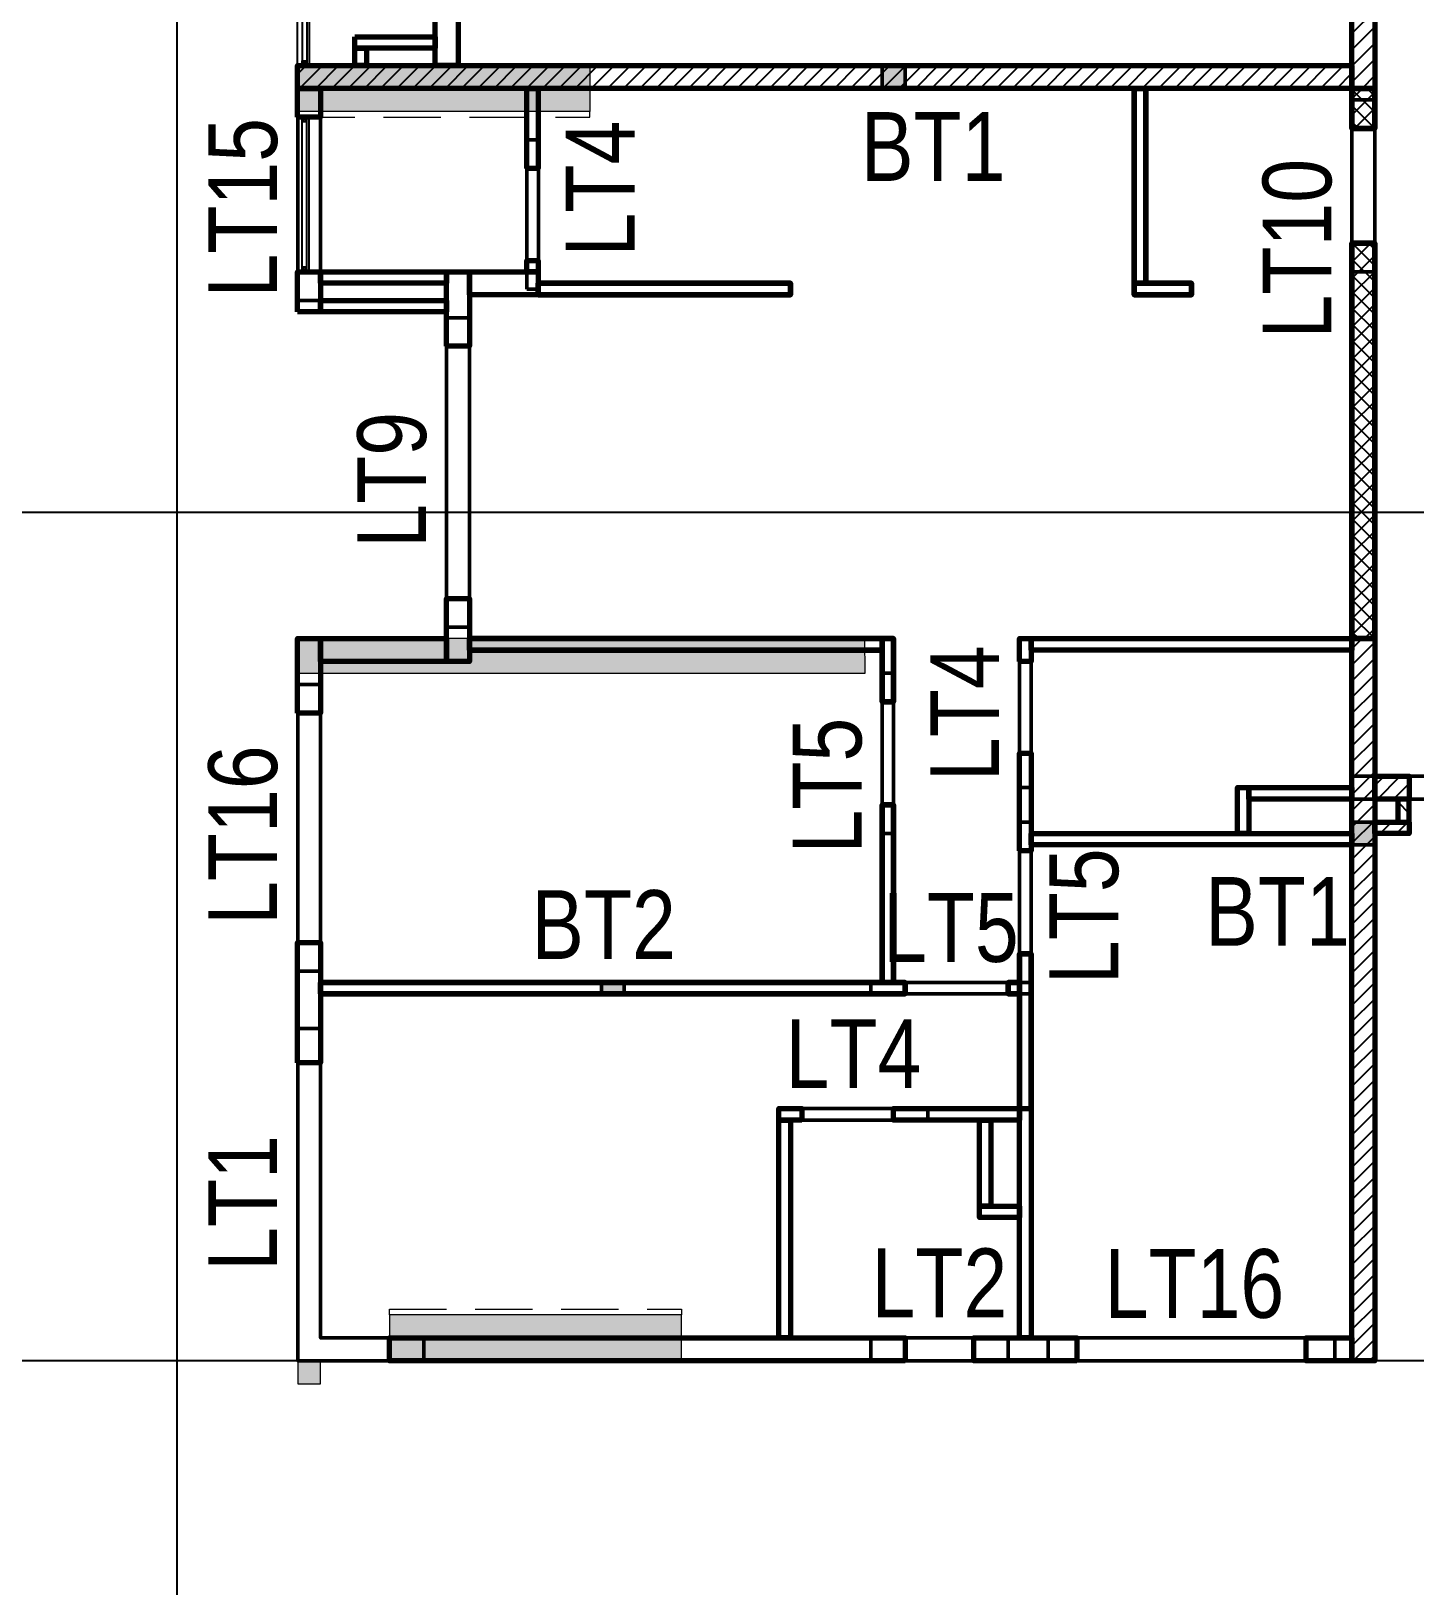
# Model space of a CAD drawing. Header units: millimetres. Extents: x -25197 to 555828, y -17247 to 174153.
# Drawn here: x 392060 to 404135, y 88286 to 101850 of the extents above; entities that cross this region are included whole.
import ezdxf
from ezdxf.enums import TextEntityAlignment as Align

# ---------------------------------------------------------------- set-up
doc = ezdxf.new("R2010")
doc.units = ezdxf.units.MM
doc.header["$LTSCALE"] = 250
for name, pattern in [('CHG_XX_Cot_Tang 1$0$MB_Luoi truc$0$HTT Hidden 21', [3, 2, -1]), ('CHG_XX_Luoi truc$0$MB_Luoi truc$0$Center101', [13, 10, -1, 1, -1]), ('MB Can ho 1.5PN$0$HIDDEN', [0.375, 0.25, -0.125]), ('MB Can ho 3PN_103m2$0$HIDDEN', [0.375, 0.25, -0.125])]:
    doc.linetypes.add(name, pattern=pattern)
for name, color, linetype, lineweight in [('CHG_XX_Cot_Tang 1$0$NS-Pier', 150, 'Continuous', 9), ('CHG_XX_Cot_Tang 1$0$NS-Pier @ 1 VP1', 150, 'Continuous', 9), ('CHG_XX_Cot_Tang 1$0$NS-Pier @ 1 VP2', 150, 'Continuous', 9), ('CHG_XX_Cot_Tang 1$0$NS-Pier @ 1 VP3', 150, 'Continuous', 9), ('CHG_XX_Cot_Tang 1$0$NS-Pier @ 1 VPModel', 150, 'Continuous', 9), ('CHG_XX_Cot_Tang 1$0$NS-Pier @ 100', 150, 'Continuous', 9), ('CHG_XX_Cot_Tang 1$0$NS-Pier @ 150', 150, 'Continuous', 9), ('CHG_XX_Cot_Tang 1$0$NS-Pier @ 200', 150, 'Continuous', 9), ('CHG_XX_Cot_Tang 1$0$NS-Pier @ 350', 150, 'Continuous', 9), ('CHG_XX_Cot_Tang 1$0$S_Concrete_Cont_2 Normal', 2, 'Continuous', 13), ('CTHEP', 2, 'Continuous', 50), ('MB Can ho 1.5PN$0$Wall Line', 4, 'Continuous', 70), ('MB Can ho 3PN_103m2$0$Wall Line', 4, 'Continuous', 70), ('mb_unitmix twa 1-20$0$Wall Line', 4, 'Continuous', 70), ('Net cat Tuong', 4, 'Continuous', 9)]:
    doc.layers.add(name, color=color, linetype=linetype, lineweight=lineweight)
for name, color, linetype in [('CHG_XX_Luoi truc$0$Grid', 34, 'Continuous'), ('CHG_XX_Luoi truc$0$Grid Line', 8, 'CHG_XX_Luoi truc$0$MB_Luoi truc$0$Center101'), ('MB Can ho 1.5PN$0$Brick Wall', 4, 'Continuous'), ('MB Can ho 3PN_103m2$0$Brick Wall', 4, 'Continuous'), ('mb_unitmix twa 1-20$0$Wall Hatch', 134, 'Continuous'), ('TEXT', 21, 'Continuous')]:
    doc.layers.add(name, color=color, linetype=linetype)
doc.styles.add('CHG_XX_Luoi truc$0$MB_Luoi truc$0$Grid A-F$0$VNI-HelveCB', font='VHELVCB_0.TTF')
doc.styles.add('TTP-HelCon', font='VHELVCN_0.TTF')

# ---------------------------------------------------------------- blocks, each defined once
blk = doc.blocks.new('*U2170')
at = {"layer": 'CHG_XX_Luoi truc$0$Grid Line'}
blk.add_line((0, 0), (0, 608), dxfattribs=at)
at = {"layer": 'CHG_XX_Luoi truc$0$Grid', "lineweight": -2, "style": 'CHG_XX_Luoi truc$0$MB_Luoi truc$0$Grid A-F$0$VNI-HelveCB'}
for tag, p in [('GRIDSUB', (0, 617)), ('GRID', (0, -9))]:
    blk.add_attdef(tag, text='', height=5, dxfattribs=at).set_placement(p, align=Align.MIDDLE)
blk = doc.blocks.new('*U2171')
at = {"layer": 'CHG_XX_Luoi truc$0$Grid Line'}
blk.add_line((0, 0), (0, 438), dxfattribs=at)
at = {"layer": 'CHG_XX_Luoi truc$0$Grid', "lineweight": -2, "style": 'CHG_XX_Luoi truc$0$MB_Luoi truc$0$Grid A-F$0$VNI-HelveCB'}
for tag, p in [('GRIDSUB', (0, 447)), ('GRID', (0, -9))]:
    blk.add_attdef(tag, text='', height=5, dxfattribs=at).set_placement(p, align=Align.MIDDLE)
blk = doc.blocks.new('CHG_XX_Luoi truc')
at = {"layer": 'CHG_XX_Luoi truc$0$Grid', "xscale": 300, "yscale": 300, "zscale": 300}
blk.add_blockref('*U2170', (0, -12747), dxfattribs=at)
at = {"layer": 'CHG_XX_Luoi truc$0$Grid', "xscale": 300.0000000000013, "yscale": 300.0000000000013, "zscale": 300.0000000000013, "rotation": 90}
for p in [(110703, 97650), (110703, 90250)]:
    blk.add_blockref('*U2171', p, dxfattribs=at)
blk = doc.blocks.new('*U2323')
at = {"layer": 'CHG_XX_Cot_Tang 1$0$NS-Pier @ 1 VP1'}
h = blk.add_hatch(color=256, dxfattribs=at)
h.dxf.hatch_style = 1
h.paths.add_polyline_path([(400, 0), (0, 0), (0, -2550), (400, -2550)])
at = {"layer": 'CHG_XX_Cot_Tang 1$0$NS-Pier @ 1 VP2'}
h = blk.add_hatch(color=256, dxfattribs=at)
h.dxf.hatch_style = 1
h.paths.add_polyline_path([(400, 0), (0, 0), (0, -2550), (400, -2550)])
at = {"layer": 'CHG_XX_Cot_Tang 1$0$NS-Pier @ 1 VP3'}
h = blk.add_hatch(color=256, dxfattribs=at)
h.dxf.hatch_style = 1
h.paths.add_polyline_path([(400, 0), (0, 0), (0, -2550), (400, -2550)])
at = {"layer": 'CHG_XX_Cot_Tang 1$0$NS-Pier @ 1 VPModel'}
h = blk.add_hatch(color=256, dxfattribs=at)
h.dxf.hatch_style = 1
h.paths.add_polyline_path([(400, 0), (0, 0), (0, -2550), (400, -2550)])
at = {"layer": 'CHG_XX_Cot_Tang 1$0$NS-Pier @ 100'}
h = blk.add_hatch(color=256, dxfattribs=at)
h.dxf.hatch_style = 1
h.paths.add_polyline_path([(400, 0), (0, 0), (0, -2550), (400, -2550)])
at = {"layer": 'CHG_XX_Cot_Tang 1$0$NS-Pier @ 150'}
h = blk.add_hatch(color=256, dxfattribs=at)
h.dxf.hatch_style = 1
h.paths.add_polyline_path([(400, 0), (0, 0), (0, -2550), (400, -2550)])
at = {"layer": 'CHG_XX_Cot_Tang 1$0$NS-Pier @ 200'}
h = blk.add_hatch(color=256, dxfattribs=at)
h.dxf.hatch_style = 1
h.paths.add_polyline_path([(400, 0), (0, 0), (0, -2550), (400, -2550)])
at = {"layer": 'CHG_XX_Cot_Tang 1$0$NS-Pier @ 350'}
h = blk.add_hatch(color=256, dxfattribs=at)
h.dxf.hatch_style = 1
h.paths.add_polyline_path([(400, 0), (0, 0), (0, -2550), (400, -2550)])
blk = doc.blocks.new('CHG_XX_Cot_Tang 1$0$Block A_C450x2250')
at = {"layer": 'CHG_XX_Cot_Tang 1$0$NS-Pier', "color": 9, "linetype": 'CHG_XX_Cot_Tang 1$0$MB_Luoi truc$0$HTT Hidden 21'}
blk.add_lwpolyline([(0, 0), (-50, 0), (-50, -2550), (0, -2550)], dxfattribs=at)
at = {"layer": 'CHG_XX_Cot_Tang 1$0$NS-Pier'}
blk.add_lwpolyline([(400, -2550), (0, -2550), (0, 0), (400, 0)], close=True, dxfattribs=at)
blk.add_blockref('*U2323', (0, 0), dxfattribs=at)
blk = doc.blocks.new('CHG_XX_Cot_Tang 1$0$Block A_C4950x300')
at = {"layer": 'CHG_XX_Cot_Tang 1$0$NS-Pier', "true_color": 0xed1f24}
h = blk.add_hatch(color=240, dxfattribs=at)
h.dxf.hatch_style = 1
h.paths.add_polyline_path([(4953, -300), (4950, 0), (0, 0), (3, -300)])
at = {"layer": 'CHG_XX_Cot_Tang 1$0$NS-Pier'}
blk.add_lwpolyline([(4953, -300), (4950, 0), (0, 0), (3, -300)], close=True, dxfattribs=at)
blk = doc.blocks.new('CHG_XX_Cot_Tang 1$0$cot thong gio')
at = {"layer": 'CHG_XX_Cot_Tang 1$0$S_Concrete_Cont_2 Normal', "color": 3, "ltscale": 0.8}
blk.add_lwpolyline([(-100, -70), (100, -70), (100, 130), (-100, 130)], close=True, dxfattribs=at)
blk.add_solid([(-100, 130), (-100, -70), (100, 130), (100, -70)], dxfattribs=at)
blk = doc.blocks.new('CHG_XX_Cot_Tang 1')
at = {"layer": 'CHG_XX_Cot_Tang 1$0$NS-Pier'}
for name, p in [('CHG_XX_Luoi truc', (0, 0)), ('CHG_XX_Cot_Tang 1$0$Block A_C4950x300', (1050, 96550))]:
    blk.add_blockref(name, p, dxfattribs=at)
at = {"layer": 'CHG_XX_Cot_Tang 1$0$NS-Pier', "rotation": 90.00000000000001}
blk.add_blockref('CHG_XX_Cot_Tang 1$0$Block A_C450x2250', (1050, 101150), dxfattribs=at)
at = {"layer": 'CHG_XX_Cot_Tang 1$0$NS-Pier', "xscale": -1, "rotation": 90}
blk.add_blockref('CHG_XX_Cot_Tang 1$0$Block A_C450x2250', (1850, 90650), dxfattribs=at)
at = {"layer": 'CHG_XX_Cot_Tang 1$0$S_Concrete_Cont_2 Normal'}
blk.add_blockref('CHG_XX_Cot_Tang 1$0$cot thong gio', (1150.1, 90119.6), dxfattribs=at)
blk = doc.blocks.new('*U1510')
at = {"color": 9}
blk.add_lwpolyline([(0, 50), (1350, 50), (1350, -50), (0, -50)], close=True, dxfattribs=at)
blk.add_lwpolyline([(0, 50), (1350, 50), (1350, -30), (0, -30)], close=True)
at = {"color": 151}
blk.add_lwpolyline([(1350, 10), (0, 10), (0, 50), (1350, 50)], close=True, dxfattribs=at)
at = {"color": 2}
for points in [[(0, 10), (40, 10), (40, -30), (0, -30)], [(1310, 10), (1350, 10), (1350, -30), (1310, -30)]]:
    blk.add_lwpolyline(points, close=True, dxfattribs=at)
at = {"color": 250, "linetype": 'MB Can ho 3PN_103m2$0$HIDDEN'}
for points in [[(0, 10), (40, -30)], [(0, -30), (40, 10)], [(1310, 10), (1350, -30)], [(1310, -30), (1350, 10)]]:
    blk.add_lwpolyline(points, dxfattribs=at)
blk = doc.blocks.new('*U1872')
at = {"layer": 'MB Can ho 3PN_103m2$0$Wall Line'}
blk.add_lwpolyline([(-1700, 0), (0, 0), (0, 100), (-1700, 100)], close=True, dxfattribs=at)
blk = doc.blocks.new('*U1873')
at = {"layer": 'MB Can ho 3PN_103m2$0$Wall Line'}
blk.add_lwpolyline([(-700, 0), (0, 0), (0, 100), (-700, 100)], close=True, dxfattribs=at)
blk = doc.blocks.new('*U1581')
at = {"layer": 'MB Can ho 3PN_103m2$0$Wall Line'}
blk.add_lwpolyline([(-100, 0), (0, 0), (0, 100), (-100, 100)], close=True, dxfattribs=at)
blk = doc.blocks.new('*U1891')
at = {"layer": 'MB Can ho 3PN_103m2$0$Wall Line'}
blk.add_lwpolyline([(-650, 0), (0, 0), (0, 200), (-650, 200)], close=True, dxfattribs=at)
blk = doc.blocks.new('*U1583')
at = {"layer": 'MB Can ho 3PN_103m2$0$Wall Line'}
blk.add_lwpolyline([(-350, 0), (0, 0), (0, 200), (-350, 200)], close=True, dxfattribs=at)
blk = doc.blocks.new('*U1584')
at = {"layer": 'MB Can ho 3PN_103m2$0$Wall Line'}
blk.add_lwpolyline([(-550, 0), (0, 0), (0, 200), (-550, 200)], close=True, dxfattribs=at)
blk = doc.blocks.new('*U1585')
at = {"layer": 'MB Can ho 3PN_103m2$0$Wall Line'}
blk.add_lwpolyline([(-1050, 0), (0, 0), (0, 200), (-1050, 200)], close=True, dxfattribs=at)
blk = doc.blocks.new('*U1586')
at = {"layer": 'MB Can ho 3PN_103m2$0$Wall Line'}
blk.add_lwpolyline([(-250, 0), (0, 0), (0, 200), (-250, 200)], close=True, dxfattribs=at)
blk = doc.blocks.new('*U1883')
at = {"layer": 'MB Can ho 3PN_103m2$0$Wall Line'}
blk.add_lwpolyline([(-200, 0), (0, 0), (0, 100), (-200, 100)], close=True, dxfattribs=at)
blk = doc.blocks.new('*U1885')
at = {"layer": 'MB Can ho 3PN_103m2$0$Wall Line'}
blk.add_lwpolyline([(-850, 0), (0, 0), (0, 100), (-850, 100)], close=True, dxfattribs=at)
blk = doc.blocks.new('*U1886')
at = {"layer": 'MB Can ho 3PN_103m2$0$Wall Line'}
blk.add_lwpolyline([(-3350, 0), (0, 0), (0, 100), (-3350, 100)], close=True, dxfattribs=at)
blk = doc.blocks.new('*U1887')
at = {"layer": 'MB Can ho 3PN_103m2$0$Wall Line'}
blk.add_lwpolyline([(-1550, 0), (0, 0), (0, 100), (-1550, 100)], close=True, dxfattribs=at)
blk = doc.blocks.new('*U1882')
at = {"layer": 'MB Can ho 3PN_103m2$0$Wall Line'}
blk.add_lwpolyline([(-550, 0), (0, 0), (0, 100), (-550, 100)], close=True, dxfattribs=at)
blk = doc.blocks.new('*U1936')
at = {"layer": 'MB Can ho 3PN_103m2$0$Wall Line'}
blk.add_lwpolyline([(-750, 0), (0, 0), (0, 100), (-750, 100)], close=True, dxfattribs=at)
blk = doc.blocks.new('*U1879')
at = {"layer": 'MB Can ho 3PN_103m2$0$Wall Line'}
blk.add_lwpolyline([(-1900, 0), (0, 0), (0, 100), (-1900, 100)], close=True, dxfattribs=at)
blk = doc.blocks.new('*U1889')
at = {"layer": 'MB Can ho 3PN_103m2$0$Wall Line'}
blk.add_lwpolyline([(-400, 0), (0, 0), (0, 100), (-400, 100)], close=True, dxfattribs=at)
blk = doc.blocks.new('*U1892')
at = {"layer": 'MB Can ho 3PN_103m2$0$Wall Line'}
blk.add_lwpolyline([(0, 1100), (0, 0), (100, 0), (100, 1100)], close=True, dxfattribs=at)
blk = doc.blocks.new('*U1587')
at = {"layer": 'MB Can ho 3PN_103m2$0$Wall Line'}
blk.add_lwpolyline([(0, 600), (0, 0), (200, 0), (200, 600)], close=True, dxfattribs=at)
blk = doc.blocks.new('*U1880')
at = {"layer": 'MB Can ho 3PN_103m2$0$Wall Line'}
blk.add_lwpolyline([(0, 2200), (0, 0), (100, 0), (100, 2200)], close=True, dxfattribs=at)
blk = doc.blocks.new('*U1881')
at = {"layer": 'MB Can ho 3PN_103m2$0$Wall Line'}
blk.add_lwpolyline([(0, 500), (0, 0), (100, 0), (100, 500)], close=True, dxfattribs=at)
blk = doc.blocks.new('*U1874')
at = {"layer": 'MB Can ho 3PN_103m2$0$Wall Line'}
blk.add_lwpolyline([(0, 3600), (0, 0), (100, 0), (100, 3600)], close=True, dxfattribs=at)
blk = doc.blocks.new('*U1582')
at = {"layer": 'MB Can ho 3PN_103m2$0$Wall Line'}
blk.add_lwpolyline([(0, 1100), (0, 0), (200, 0), (200, 1100)], close=True, dxfattribs=at)
blk = doc.blocks.new('*U1875')
at = {"layer": 'MB Can ho 3PN_103m2$0$Wall Line'}
blk.add_lwpolyline([(0, 5100), (0, 0), (100, 0), (100, 5100)], close=True, dxfattribs=at)
blk = doc.blocks.new('*U1876')
at = {"layer": 'MB Can ho 3PN_103m2$0$Wall Line'}
blk.add_lwpolyline([(0, 100), (0, 0), (100, 0), (100, 100)], close=True, dxfattribs=at)
blk = doc.blocks.new('*U1877')
at = {"layer": 'MB Can ho 3PN_103m2$0$Wall Line'}
blk.add_lwpolyline([(0, 1100), (0, 0), (100, 0), (100, 1100)], close=True, dxfattribs=at)
blk = doc.blocks.new('*U1878')
at = {"layer": 'MB Can ho 3PN_103m2$0$Wall Line'}
blk.add_lwpolyline([(0, 200), (0, 0), (100, 0), (100, 200)], close=True, dxfattribs=at)
blk = doc.blocks.new('*U1890')
at = {"layer": 'MB Can ho 3PN_103m2$0$Wall Line'}
blk.add_lwpolyline([(0, 350), (0, 0), (100, 0), (100, 350)], close=True, dxfattribs=at)
blk = doc.blocks.new('*U1588')
at = {"layer": 'MB Can ho 3PN_103m2$0$Wall Line'}
blk.add_lwpolyline([(0, 4500), (0, 0), (200, 0), (200, 4500)], close=True, dxfattribs=at)
blk = doc.blocks.new('*U1589')
at = {"layer": 'MB Can ho 3PN_103m2$0$Wall Line'}
blk.add_lwpolyline([(0, 900), (0, 0), (200, 0), (200, 900)], close=True, dxfattribs=at)
blk = doc.blocks.new('*U1590')
at = {"layer": 'MB Can ho 3PN_103m2$0$Wall Line'}
blk.add_lwpolyline([(0, 400), (0, 0), (200, 0), (200, 400)], close=True, dxfattribs=at)
blk = doc.blocks.new('*U1884')
at = {"layer": 'MB Can ho 3PN_103m2$0$Wall Line'}
blk.add_lwpolyline([(0, 2800), (0, 0), (100, 0), (100, 2800)], close=True, dxfattribs=at)
blk = doc.blocks.new('*U1888')
at = {"layer": 'MB Can ho 3PN_103m2$0$Wall Line'}
blk.add_lwpolyline([(0, 900), (0, 0), (100, 0), (100, 900)], close=True, dxfattribs=at)
blk = doc.blocks.new('*U1935')
at = {"layer": 'MB Can ho 3PN_103m2$0$Wall Line'}
blk.add_lwpolyline([(-1350, 0), (0, 0), (0, 100), (-1350, 100)], close=True, dxfattribs=at)
blk = doc.blocks.new('*U1927')
at = {"color": 9}
blk.add_lwpolyline([(0, 50), (1100, 50), (1100, -50), (0, -50)], close=True, dxfattribs=at)
blk.add_lwpolyline([(0, 50), (1100, 50), (1100, -30), (0, -30)], close=True)
at = {"color": 151}
blk.add_lwpolyline([(1100, 10), (0, 10), (0, 50), (1100, 50)], close=True, dxfattribs=at)
at = {"color": 2}
for points in [[(0, 10), (40, 10), (40, -30), (0, -30)], [(1060, 10), (1100, 10), (1100, -30), (1060, -30)]]:
    blk.add_lwpolyline(points, close=True, dxfattribs=at)
at = {"color": 250, "linetype": 'MB Can ho 1.5PN$0$HIDDEN'}
for points in [[(0, 10), (40, -30)], [(0, -30), (40, 10)], [(1060, 10), (1100, -30)], [(1060, -30), (1100, 10)]]:
    blk.add_lwpolyline(points, dxfattribs=at)
blk = doc.blocks.new('*U1861')
at = {"layer": 'MB Can ho 1.5PN$0$Wall Line'}
blk.add_lwpolyline([(0, 150), (0, 0), (100, 0), (100, 150)], close=True, dxfattribs=at)
blk = doc.blocks.new('*U1862')
at = {"layer": 'MB Can ho 1.5PN$0$Wall Line'}
blk.add_lwpolyline([(700, 0), (0, 0), (0, -100), (700, -100)], close=True, dxfattribs=at)
blk = doc.blocks.new('*U1558')
at = {"layer": 'MB Can ho 1.5PN$0$Wall Line'}
blk.add_lwpolyline([(0, 950), (0, 0), (200, 0), (200, 950)], close=True, dxfattribs=at)

msp = doc.modelspace()

# ---------------------------------------------------------------- hatches: boundary and pattern name
at = {"layer": 'mb_unitmix twa 1-20$0$Wall Hatch'}
h = msp.add_hatch(dxfattribs=at)
h.set_pattern_fill('LINE10', color=256, scale=100, angle=45, style=0, pattern_type=2)
h.set_pattern_definition([(45, (-1195982.71, 16882.05), (-70.710678, 70.710678), [])])
h.paths.add_polyline_path([(403586.05636, 101350.00001), (403586.05636, 103400.00001), (403786.05636, 103400.00001), (403786.05636, 101350.00001)])
h = msp.add_hatch(dxfattribs=at)
h.set_pattern_fill('LINE10', color=256, scale=100, angle=45, style=0, pattern_type=2)
h.set_pattern_definition([(45, (-1199782.71, 20232.05), (-70.710678, 70.710678), [])])
h.paths.add_polyline_path([(403586.05636, 101350.00001), (394386.05636, 101350.00001), (394386.05636, 101550.00001), (403586.05636, 101550.00001)])
h = msp.add_hatch(dxfattribs=at)
h.set_pattern_fill('LINE10', color=256, scale=100, angle=45, style=0, pattern_type=2)
h.set_pattern_definition([(45, (-1194282.71, 16882.05), (-70.710678, 70.710678), [])])
h.paths.add_polyline_path([(403586.05636, 101000.00001), (403586.05636, 101350.00001), (403786.05636, 101350.00001), (403786.05636, 101000.00001)])
h = msp.add_hatch(dxfattribs=at)
h.set_pattern_fill('LINE10', color=256, scale=100, angle=135, style=0, pattern_type=2)
h.set_pattern_definition([(135, (403636.06, 101150), (-70.71, -70.71), [])])
h.paths.add_polyline_path([(403786.05636, 101000.00001), (403786.05636, 101350.00001), (403586.05636, 101350.00001), (403586.05636, 101000.00001)])
h = msp.add_hatch(dxfattribs=at)
h.set_pattern_fill('LINE10', color=256, scale=100, angle=45, style=0, pattern_type=2)
h.set_pattern_definition([(45, (-1197382.71, 16882.05), (-70.710678, 70.710678), [])])
h.paths.add_polyline_path([(403586.05636, 96550.00001), (403586.05636, 100000.00001), (403786.05636, 100000.00001), (403786.05636, 96550.00001)])
h = msp.add_hatch(dxfattribs=at)
h.set_pattern_fill('LINE10', color=256, scale=100, angle=135, style=0, pattern_type=2)
h.set_pattern_definition([(135, (403636.06, 96700), (-70.7107, -70.7107), [])])
h.paths.add_polyline_path([(403786.05636, 96550.00001), (403786.05636, 100000.00001), (403586.05636, 100000.00001), (403586.05636, 96550.00001)])
h = msp.add_hatch(dxfattribs=at)
h.set_pattern_fill('LINE10', color=256, scale=100, angle=45, style=0, pattern_type=2)
h.set_pattern_definition([(45, (-1200232.71, 16882.05), (-70.710678, 70.710678), [])])
h.paths.add_polyline_path([(403586.05636, 90250.00001), (403586.05636, 96550.00001), (403786.05636, 96550.00001), (403786.05636, 90250.00001)])
h = msp.add_hatch(dxfattribs=at)
h.set_pattern_fill('LINE10', color=256, scale=100, angle=45, style=0, pattern_type=2)
h.set_pattern_definition([(45, (-1193932.71, 16982.05), (-70.710678, 70.710678), [])])
h.paths.add_polyline_path([(403786.05636, 95350), (404086.05636, 95350), (404086.05636, 95150), (403786.05636, 95150)])
h = msp.add_hatch(dxfattribs=at)
h.set_pattern_fill('LINE10', color=256, scale=100, angle=-45, style=0, pattern_type=2)
h.set_pattern_definition([(315, (404336.06, 95200), (70.71, 70.71), [])])
h.paths.add_polyline_path([(404086.05636, 94950.00008), (404086.05636, 95150.00008), (403986.05636, 95150.00008), (403986.05636, 94950.00008)])
h = msp.add_hatch(dxfattribs=at)
h.set_pattern_fill('LINE10', color=256, scale=100, angle=45, style=0, pattern_type=2)
h.set_pattern_definition([(45, (-1194032.71, 16982.05), (-70.710678, 70.710678), [])])
h.paths.add_polyline_path([(403786.05636, 94950.00008), (404086.05636, 94950.00008), (404086.05636, 94850.00008), (403786.05636, 94850.00008)])

# ---------------------------------------------------------------- linework, layer by layer
at = {"layer": 'CTHEP'}
for points in [[(399486.18185, 101349.99889), (399686.18185, 101349.99889), (399686.18185, 101549.99889), (399486.18185, 101549.99889)], [(394586.18185, 101350.00001), (394386.18185, 101350.00001), (394386.18185, 99500.00001), (394586.18185, 99500.00001)], [(403786.18215, 101250.00001), (403586.18215, 101250.00001), (403586.18215, 99750.00001), (403786.18215, 99750.00001)], [(396386.18189, 99600.00001), (396386.18189, 100899.99998), (396486.18189, 100899.99999), (396486.18189, 99600.00001)], [(395686.18185, 99350), (395886.18185, 99350), (395886.18185, 96650), (395686.18185, 96650)], [(400686.18185, 95250.00003), (400686.18185, 96550.00001), (400786.18185, 96550.00001), (400786.18185, 95250.00003)], [(399486.18185, 94850.00001), (399486.18185, 96249.99999), (399586.18185, 96249.99999), (399586.18185, 94850.00001)], [(394386.18185, 93650.00001), (394586.18188, 93650.00001), (394586.18188, 96150.00001), (394386.18185, 96150.00001)], [(403586.18215, 95150.00001), (405786.18185, 95150.00001), (405786.18185, 95350), (403586.18215, 95350)], [(400686.18185, 93550.00003), (400686.18185, 94950.00001), (400786.18185, 94950.00001), (400786.18185, 93550.00003)], [(403586.18215, 94750.00001), (403786.18215, 94750.00001), (403786.18215, 94950.00001), (403586.18215, 94950.00001)], [(397036.18185, 93550.00001), (397036.18185, 93450.00001), (397236.18185, 93450.00001), (397236.18185, 93550.00001)], [(399386.18187, 93550.00001), (400786.18185, 93550.00001), (400786.18185, 93450.00001), (399386.18187, 93450.00001)], [(398586.18185, 92450.00001), (399886.18183, 92450.00001), (399886.18183, 92350.00001), (398586.18185, 92350.00001)], [(399386.18183, 90450.00001), (400586.18185, 90450.00001), (400586.18185, 90250.00001), (399386.18183, 90250.00001)], [(400936.18185, 90450.00001), (403436.18185, 90450.00001), (403436.18185, 90250.00001), (400936.18185, 90250.00001)]]:
    msp.add_lwpolyline(points, close=True, dxfattribs=at)
msp.add_lwpolyline([(395486.18185, 90450.00001), (395486.18185, 90249.99999), (394386.18185, 90250), (394386.18185, 93150.00001), (394586.18188, 93150.00001), (394586.18188, 90450), (395486.18185, 90450.00001)], dxfattribs=at)
for points in [[(399486.18185, 101549.99889), (399686.18185, 101549.99889), (399486.18185, 101349.99889), (399686.18185, 101349.99889)], [(403586.18215, 94950.00001), (403786.18215, 94950.00001), (403586.18215, 94750.00001), (403786.18215, 94750.00001)], [(397236.18185, 93550.00001), (397236.18185, 93450.00001), (397036.18185, 93550.00001), (397036.18185, 93450.00001)]]:
    msp.add_solid(points, dxfattribs=at)
at = {"layer": 'MB Can ho 1.5PN$0$Brick Wall'}
for p, q in [((403586.05606, 103400.00001), (403586.05606, 101550.00001)), ((403786.05606, 103400.00001), (403786.05606, 101350.00001)), ((403586.05606, 101550.00001), (394386.05606, 101550.00001)), ((394386.05606, 101550.00001), (394386.05606, 101450.00001)), ((394386.05606, 101350.00001), (394386.05606, 101450.00001)), ((403786.05606, 101350.00001), (394386.05606, 101350.00001))]:
    msp.add_line(p, q, dxfattribs=at)
at = {"layer": 'mb_unitmix twa 1-20$0$Wall Line'}
for points in [[(403586.05636, 101350.00001), (403586.05636, 103400.00001), (403786.05636, 103400.00001), (403786.05636, 101350.00001)], [(403586.05636, 101350.00001), (394386.05636, 101350.00001), (394386.05636, 101550.00001), (403586.05636, 101550.00001)], [(403586.05636, 101000.00001), (403586.05636, 101350.00001), (403786.05636, 101350.00001), (403786.05636, 101000.00001)], [(403786.05636, 101000.00001), (403786.05636, 101350.00001), (403586.05636, 101350.00001), (403586.05636, 101000.00001)], [(403586.05636, 96550.00001), (403586.05636, 100000.00001), (403786.05636, 100000.00001), (403786.05636, 96550.00001)], [(403786.05636, 96550.00001), (403786.05636, 100000.00001), (403586.05636, 100000.00001), (403586.05636, 96550.00001)], [(403586.05636, 90250.00001), (403586.05636, 96550.00001), (403786.05636, 96550.00001), (403786.05636, 90250.00001)], [(403786.05636, 95350), (404086.05636, 95350), (404086.05636, 95150), (403786.05636, 95150)], [(404086.05636, 94950.00008), (404086.05636, 95150.00008), (403986.05636, 95150.00008), (403986.05636, 94950.00008)], [(403786.05636, 94950.00008), (404086.05636, 94950.00008), (404086.05636, 94850.00008), (403786.05636, 94850.00008)]]:
    msp.add_lwpolyline(points, close=True, dxfattribs=at)

# ---------------------------------------------------------------- block references
at = {"layer": 'MB Can ho 1.5PN$0$Brick Wall', "rotation": 90.00000000000001}
msp.add_blockref('*U1927', (394436.05606, 101550.00001), dxfattribs=at)
at = {"layer": 'MB Can ho 1.5PN$0$Brick Wall', "xscale": -1, "rotation": 180}
for name, p in [('*U1558', (395586.05606, 102500.00001)), ('*U1861', (394886.05606, 101700.00001))]:
    msp.add_blockref(name, p, dxfattribs=at)
at = {"layer": 'MB Can ho 1.5PN$0$Brick Wall', "xscale": -1}
msp.add_blockref('*U1862', (395586.05606, 101800.00001), dxfattribs=at)
at = {"layer": 'MB Can ho 3PN_103m2$0$Brick Wall', "xscale": -1}
for name, p, rotation in [('*U1586', (394386.05606, 101350.00001), 270), ('*U1873', (396386.05606, 101350.00001), 270), ('*U1872', (401686.05606, 101350.00001), 270), ('*U1510', (394436.05606, 101100.00001), 90), ('*U1581', (396386.05606, 99850.00001), 270), ('*U1583', (394386.05606, 99750.00001), 270), ('*U1892', (394586.05606, 99650.00001), 270), ('*U1891', (395686.05606, 99750.00001), 270), ('*U1587', (395886.05606, 99550.00001), 270), ('*U1880', (396486.05606, 99550.00001), 270), ('*U1881', (401686.05606, 99550.00001), 270), ('*U1892', (394586.05606, 99400.00001), 270), ('*U1584', (395686.05606, 96900.00001), 270), ('*U1891', (394386.05606, 96550.00001), 270), ('*U1582', (394586.05606, 96350.00001), 270), ('*U1874', (395886.05606, 96450.00001), 270), ('*U1882', (399486.05606, 96550.00001), 270), ('*U1883', (400686.05606, 96550.00001), 270), ('*U1884', (400786.05606, 96450.00001), 270), ('*U1885', (400686.05606, 95550.00001), 270), ('*U1889', (402586.05606, 95250.00001), 270), ('*U1888', (402686.05606, 95150.00001), 270), ('*U1887', (399486.05606, 95100.00001), 270), ('*U1884', (400786.05606, 94750.00001), 270), ('*U1585', (394386.05606, 93900.00001), 270), ('*U1886', (400686.05606, 93800.00001), 270), ('*U1875', (394586.05606, 93450.00001), 270), ('*U1876', (400586.05606, 93450.00001), 270), ('*U1878', (398586.05606, 92350.00001), 270), ('*U1877', (399586.05606, 92350.00001), 270), ('*U1879', (398586.05606, 92350.00001), 270), ('*U1936', (400336.05606, 92350.00001), 270), ('*U1890', (400336.05606, 91500.00001), 270), ('*U1588', (395186.05606, 90250.00001), 270), ('*U1589', (400286.05606, 90250.00001), 270), ('*U1590', (403186.05606, 90250.00001), 270)]:
    msp.add_blockref(name, p, dxfattribs=dict(at, rotation=rotation))
at = {"layer": 'MB Can ho 3PN_103m2$0$Brick Wall'}
for name, p, rotation in [('*U1872', (401786.05606, 101350.00001), 90), ('*U1880', (396486.05606, 99650.00001), 270), ('*U1881', (401686.05606, 99650.00001), 270), ('*U1874', (395886.05606, 96550.00001), 270), ('*U1882', (399586.05606, 96550.00001), 90), ('*U1887', (399586.05606, 95100.00001), 90), ('*U1935', (400786.05606, 93800.00001), 90), ('*U1875', (394586.05606, 93550.00001), 270), ('*U1876', (400586.05606, 93550.00001), 270)]:
    msp.add_blockref(name, p, dxfattribs=dict(at, rotation=rotation))
at = {"layer": 'Net cat Tuong'}
for name in ['CHG_XX_Luoi truc', 'CHG_XX_Cot_Tang 1', 'CHG_XX_Cot_Tang 1']:
    msp.add_blockref(name, (393336.05606, 0), dxfattribs=at)

# ---------------------------------------------------------------- texts
at = {"layer": 'TEXT', "style": 'TTP-HelCon'}
for s, p in [('LT15', (394386.18185, 100308.50262)), ('LT4', (397506.05937, 100475.28381)), ('LT10', (403586.18215, 99952.07384)), ('LT9', (395686.18185, 97935.56602)), ('LT4', (400686.18185, 95900.00002)), ('LT5', (399486.18185, 95267.73004)), ('LT16', (394386.18185, 94835.56602)), ('LT5', (401726.35793, 94128.5906)), ('LT1', (394386.18185, 91627.32247))]:
    msp.add_text(s, height=600, rotation=90, dxfattribs=at).set_placement(p, align=Align.BOTTOM_CENTER)
for s, p in [('BT1', (399932.11246, 100363.24165)), ('BT1', (402936.6125, 93690.22626)), ('BT2', (397055.60768, 93575.75354)), ('LT5', (400086.18185, 93550.00001)), ('LT4', (399236.18184, 92450.00001)), ('LT2', (399986.18185, 90450.00001)), ('LT16', (402211.43185, 90444.6525))]:
    msp.add_text(s, height=600, dxfattribs=at).set_placement(p, align=Align.BOTTOM_CENTER)

doc.saveas('drawing.dxf')
